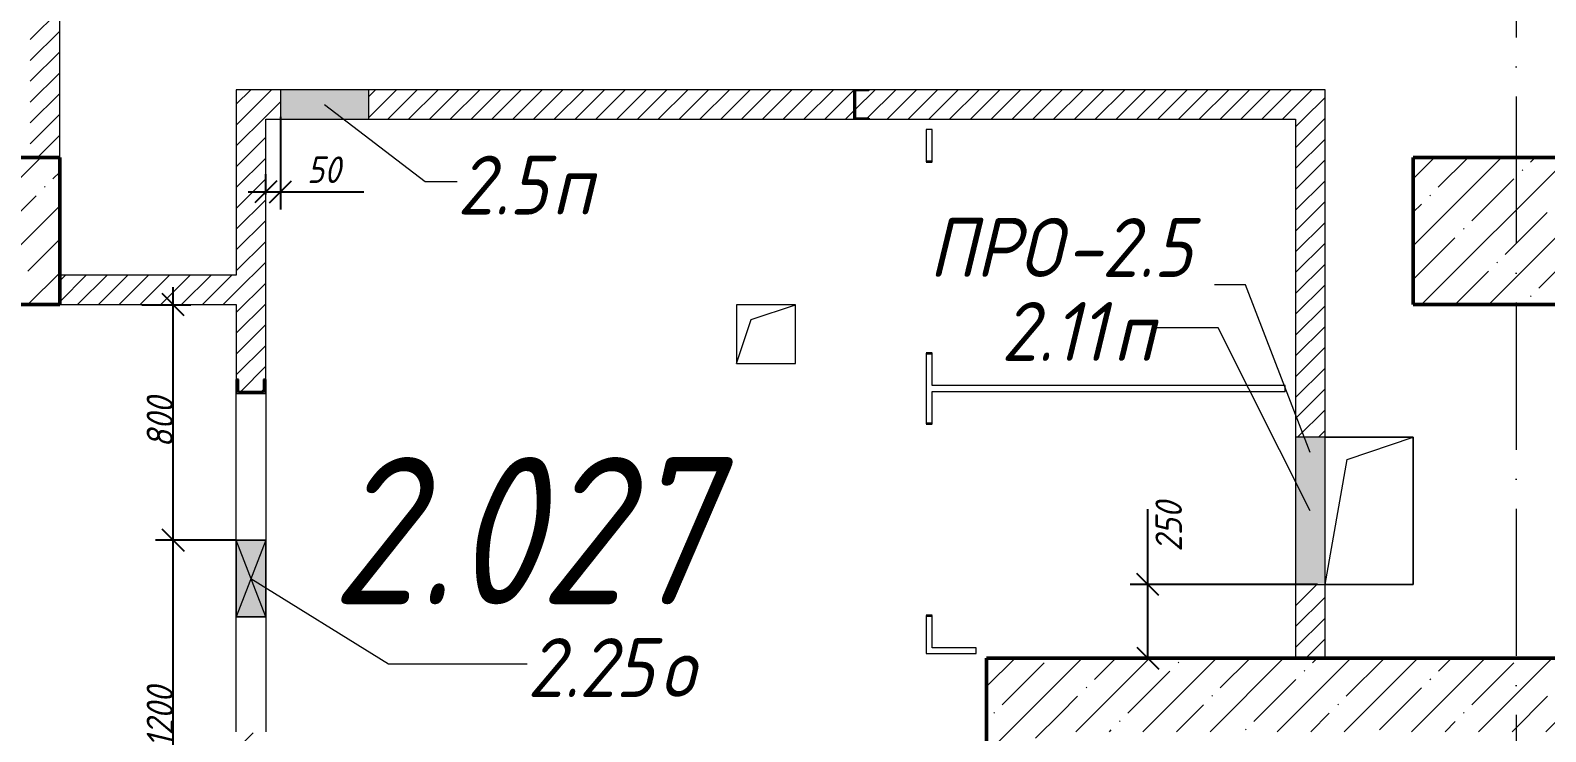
# Model space of a CAD drawing. Header units: millimetres. Extents: x -401725 to 250493, y 305116 to 802890.
# Drawn here: x 62441 to 67591, y 379836 to 382217 of the extents above; entities that cross this region are included whole.
import ezdxf

# ---------------------------------------------------------------- set-up
doc = ezdxf.new("R2010")
doc.units = ezdxf.units.MM
doc.linetypes.add('50_200_ШТРИХ_1Т_ш5_п1_п1_', pattern=[700, 500, -100, 0, -100])
for name, color, linetype, lineweight in [('A-____-____-DIMS', 7, 'Continuous', 9), ('A-DETL-GENF-OTLN', 7, 'Continuous', 9), ('A-DOOR-OPNG-MCUT', 7, 'Continuous', 35), ('A-FLOR-____-OTLN', 7, 'Continuous', 9), ('A-GENM-____-IDEN', 7, 'Continuous', 9), ('A-GENM-____-MCUT', 7, 'Continuous', 25), ('A-GENM-____-OTLN', 7, 'Continuous', 9), ('A-GENM-____-OTLN-1', 7, 'Continuous', 25), ('A-GLAZ-____-IDEN', 7, 'Continuous', 9), ('A-GLAZ-____-OTLN', 7, 'Continuous', 9), ('A-WALL-____-MCUT-2', 7, 'Continuous', 50), ('A-WALL-____-PATT-1', 7, 'Continuous', 9), ('A-WALL-FNSH-MCUT-1', 7, 'Continuous', 9), ('I-WALL-____-OTLN', 7, 'Continuous', 9), ('S-COLS-____-MCUT', 7, 'Continuous', 50), ('S-COLS-____-OTLN', 7, 'Continuous', 9), ('S-GRID-____-OTLN-1', 7, '50_200_ШТРИХ_1Т_ш5_п1_п1_', 9), ('Марки помещений', 7, 'Continuous', 9)]:
    doc.layers.add(name, color=color, linetype=linetype, lineweight=lineweight)
doc.layers.add('A-DOOR-____-OTLN-1', color=7, linetype='Continuous', lineweight=9, true_color=0xffffff)
doc.styles.add('ISOCPEUR_I_11', font='isocpeui.ttf', dxfattribs={"width": 0.9, "height": 200})
doc.styles.add('ISOCPEUR_I_2', font='isocpeui.ttf', dxfattribs={"width": 0.85, "height": 2.3})
doc.styles.add('ISOCPEUR_I_7', font='isocpeui.ttf', dxfattribs={"width": 0.9, "height": 90})
doc.dimstyles.new('ISO-1_8_0_9К_СРЕДНИЙ_Кладочные_1', dxfattribs={"dimscale": 304.8, "dimtxt": 89.638306, "dimasz": 0.246063, "dimexe": 0.19685, "dimexo": 0, "dimgap": 0, "dimtad": 1, "dimdec": 3, "dimrnd": 0.001, "dimdsep": 46, "dimtxsty": 'ISOCPEUR_I_7', "dimblk1": 'OBLIQUE', "dimblk2": 'OBLIQUE', "dimsah": 1, "dimcen": 0.09, "dimdle": 0.19685, "dimazin": 0, "dimtfac": 1, "dimtdec": 4, "dimtix": 1, "dimtmove": 0, "dimatfit": 3, "dimfxl": 1, "dimtvp": 1, "dimtolj": 1, "dimtzin": 0, "dimarcsym": 2})
doc.dimstyles.new('ISO-1_8_0_9К_СРЕДНИЙ_Кладочные_2', dxfattribs={"dimscale": 304.8, "dimtxt": 89.638306, "dimasz": 0.246063, "dimexe": 0.19685, "dimexo": 0, "dimgap": 0, "dimtad": 1, "dimdec": 3, "dimrnd": 0.001, "dimdsep": 46, "dimtxsty": 'ISOCPEUR_I_7', "dimblk1": 'OBLIQUE', "dimblk2": 'OBLIQUE', "dimsah": 1, "dimcen": 0.09, "dimdle": 0.19685, "dimazin": 0, "dimtfac": 1, "dimtdec": 4, "dimtix": 1, "dimtmove": 1, "dimatfit": 3, "dimfxl": 1, "dimtvp": 1, "dimtolj": 1, "dimtzin": 0, "dimarcsym": 2})
pattern_1 = [(45, (-15659.08, 321904.697), (-35.35534, 35.35534), [])]
pattern_2 = [(45, (-15659.08, 321904.7), (-114.04925, 114.04925), []), (45, (-15545.03, 321904.7), (-114.04925, 114.04925), [201.612, -40.322, 3.353, -36.97])]

# ---------------------------------------------------------------- blocks, each defined once
blk = doc.blocks.new('DOR_ДУ_распашная__1Ст_Прямоугольная_ШЕР - Вн_650х2100h_Кабинки С_у-17949503-АР1_План отверстий 2 этажа в осях 1-64_Ю-ЯЯ')
at = {"layer": 'A-DOOR-OPNG-MCUT'}
for p, q in [((-325, 10), (-325, -10)), ((325, -10), (325, 10))]:
    blk.add_line(p, q, dxfattribs=at)
blk = doc.blocks.new('BSC_Колонна _Прямоугольная - 500х700-V126-АР1_План отверстий 2 этажа в осях 1-64_Ю-ЯЯ')
at = {"layer": 'S-COLS-____-OTLN'}
h = blk.add_hatch(dxfattribs=at)
h.set_pattern_fill('FP_139', color=256, style=0, pattern_type=2)
h.set_pattern_definition([(315, (-59631.04, 77850), (114.04925, 114.04925), []), (315, (-59631.04, 77735.95), (114.04925, 114.04925), [201.613, -40.323, 3.353, -36.97])])
h.paths.add_polyline_path([(-250, 350), (-250, -350), (250, -350), (250, 350)], flags=0)
at = {"layer": 'S-COLS-____-MCUT'}
for p, q in [((250, 350), (-250, 350)), ((-250, 350), (-250, -350)), ((250, -350), (250, 350)), ((-250, -350), (250, -350))]:
    blk.add_line(p, q, dxfattribs=at)
blk = doc.blocks.new('BSC_Колонна _Прямоугольная - 500х700-V127-АР1_План отверстий 2 этажа в осях 1-64_Ю-ЯЯ')
at = {"layer": 'S-COLS-____-OTLN'}
h = blk.add_hatch(dxfattribs=at)
h.set_pattern_fill('FP_140', color=256, style=0, pattern_type=2)
h.set_pattern_definition([(315, (-59631.04, 83150), (114.04925, 114.04925), []), (315, (-59631.04, 83035.95), (114.04925, 114.04925), [201.613, -40.323, 3.353, -36.97])])
h.paths.add_polyline_path([(-250, 350), (-250, -350), (250, -350), (250, 350)], flags=0)
at = {"layer": 'S-COLS-____-MCUT'}
for p, q in [((250, 350), (-250, 350)), ((-250, 350), (-250, -350)), ((250, -350), (250, 350)), ((-250, -350), (250, -350))]:
    blk.add_line(p, q, dxfattribs=at)
blk = doc.blocks.new('154_Стойка_СКБ_Швеллер - СМ-2180_100-28278414-АР1_План отверстий 2 этажа в осях 1-64_Ю-ЯЯ')
at = {"layer": 'A-GENM-____-MCUT'}
for p, q in [((171, 50), (125, 50)), ((125, 50), (125, -50)), ((129.5, 42.4), (171, 42.4)), ((129.5, -42.4), (129.5, 42.4)), ((171, 42.4), (171, 50)), ((125, -50), (171, -50)), ((171, -42.4), (129.5, -42.4)), ((171, -50), (171, -42.4))]:
    blk.add_line(p, q, dxfattribs=at)
blk = doc.blocks.new('154_Фахверк_СКБ_Швеллер - Тип_100_3960-28333271-АР1_План отверстий 2 этажа в осях 1-64_Ю-ЯЯ')
at = {"layer": 'A-GENM-____-MCUT'}
for p, q in [((125, 50), (175, 50)), ((125, -50), (125, 50)), ((128, 47), (128, -47)), ((175, 47), (128, 47)), ((175, 50), (175, 47)), ((175, -50), (125, -50)), ((128, -47), (175, -47)), ((175, -47), (175, -50))]:
    blk.add_line(p, q, dxfattribs=at)
blk = doc.blocks.new('AR_Отверстие Ниша - Лючок-32401897-АР1_План отверстий 2 этажа в осях 1-64_Ю-ЯЯ')
at = {"layer": 'A-GLAZ-____-OTLN'}
blk.add_hatch(color=256, dxfattribs=at).paths.add_polyline_path([(250, -50), (250, 50), (-250, 50), (-250, -50), (-158, -50)], flags=0)
for p, q in [((250, 50), (-250, 50)), ((-250, 50), (-250, -50)), ((250, -50), (250, 50)), ((-250, -50), (250, -50))]:
    blk.add_line(p, q, dxfattribs=at)
blk = doc.blocks.new('AR_Отверстие Ниша - Лючок-32401924-АР1_План отверстий 2 этажа в осях 1-64_Ю-ЯЯ')
at = {"layer": 'A-GLAZ-____-OTLN'}
blk.add_hatch(color=256, dxfattribs=at).paths.add_polyline_path([(150, -50), (150, 50), (-150, 50), (-150, -50)], flags=0)
for p, q in [((150, 50), (-150, 50)), ((-150, 50), (-150, -50)), ((150, -50), (150, 50)), ((-150, -50), (150, -50))]:
    blk.add_line(p, q, dxfattribs=at)
blk = doc.blocks.new('AR_Отверстие прямоугольное _в плите_ - AR_Отверстие прямоугольное _в плите_-30459333-АР1_План отверстий 2 этажа в осях 1-64_Ю-ЯЯ')
at = {"layer": 'A-GENM-____-OTLN'}
for p, q in [((150, 250), (-150, 250)), ((-75, 175), (150, 250)), ((150, -250), (150, 250)), ((-150, -250), (-75, 175)), ((-150, -250), (150, -250))]:
    blk.add_line(p, q, dxfattribs=at)
blk = doc.blocks.new('AR_Отверстие прямоугольное _в плите_ - AR_Отверстие прямоугольное _в плите_-30459207-АР1_План отверстий 2 этажа в осях 1-64_Ю-ЯЯ')
at = {"layer": 'A-GENM-____-OTLN'}
for p, q in [((100, 100), (-100, 100)), ((-100, 100), (-100, -100)), ((-50, 50), (100, 100)), ((100, -100), (100, 100)), ((-100, -100), (-50, 50)), ((-100, -100), (100, -100))]:
    blk.add_line(p, q, dxfattribs=at)
blk = doc.blocks.new('AR_Отверстие прямоугольное _в стене__БезПР - AR_Отверстие прямоугольное _в стене__БезПР-36789349-АР1_План отверстий 2 этажа в осях 1-64_Ю-ЯЯ')
at = {"layer": 'A-GLAZ-____-OTLN'}
blk.add_hatch(color=256, dxfattribs=at).paths.add_polyline_path([(130, 50), (-130, 50), (-130, -50), (130, -50)], flags=0)
at = {"layer": 'A-DETL-GENF-OTLN'}
for p, q in [((-130, -50), (-130, 50)), ((-130, 50), (130, 50)), ((130, 50), (-130, -50)), ((-130, 50), (130, -50)), ((130, 50), (-130, 50)), ((-130, 50), (-130, -50)), ((130, 50), (130, -50)), ((130, -50), (130, 50)), ((130, -50), (-130, -50)), ((-130, -50), (130, -50))]:
    blk.add_line(p, q, dxfattribs=at)
at = {"layer": 'A-GLAZ-____-OTLN'}
blk.add_line((130, 50), (-130, 50), dxfattribs=at)
blk = doc.blocks.new('_Oblique')
at = {"color": 0, "linetype": 'ByBlock', "lineweight": -2}
blk.add_line((-0.5, -0.5), (0.5, 0.5), dxfattribs=at)
blk = doc.blocks.new('*D9005')
at = {"layer": 'A-____-____-DIMS', "color": 0, "lineweight": -2, "transparency": 16777216}
for p, q in [((66238.7, 380335.7), (66238.7, 380591.5)), ((66238.7, 380085.7), (66238.7, 380395.7)), ((66815.6, 380335.7), (66178.7, 380335.7)), ((66546, 380085.7), (66178.7, 380085.7))]:
    blk.add_line(p, q, dxfattribs=at)
at = {"layer": 'Defpoints', "color": 0, "transparency": 16777216}
for p in [(66815.6, 380335.7), (66238.7, 380085.7), (66546, 380085.7)]:
    blk.add_point(p, dxfattribs=at)
at = {"layer": 'A-____-____-DIMS', "color": 0, "lineweight": -2, "transparency": 16777216, "xscale": 75, "yscale": 75, "zscale": 75}
for p, rotation in [((66238.7, 380335.7), 90), ((66238.7, 380085.7), 270)]:
    blk.add_blockref('_Oblique', p, dxfattribs=dict(at, rotation=rotation))
at = {"layer": 'A-____-____-DIMS', "color": 0, "transparency": 16777216, "insert": (66264.7, 380446.7), "char_height": 90, "width": 409.578, "attachment_point": 1, "rotation": 90, "line_spacing_factor": 1.149209, "style": 'ISOCPEUR_I_7'}
blk.add_mtext('\\A1;250', dxfattribs=at)
blk = doc.blocks.new('*D9009')
at = {"layer": 'A-____-____-DIMS', "color": 0, "lineweight": -2, "transparency": 16777216}
for p, q in [((63290.9, 381923), (63290.9, 381609)), ((63240.9, 381659.9), (63240.9, 381729)), ((63180.9, 381669), (63290.9, 381669)), ((63290.9, 381669), (63574.1, 381669))]:
    blk.add_line(p, q, dxfattribs=at)
at = {"layer": 'Defpoints', "color": 0, "transparency": 16777216}
for p in [(63290.9, 381923), (63290.9, 381669), (63240.9, 381659.9)]:
    blk.add_point(p, dxfattribs=at)
at = {"layer": 'A-____-____-DIMS', "color": 0, "lineweight": -2, "transparency": 16777216, "xscale": 75, "yscale": 75, "zscale": 75, "rotation": 180}
blk.add_blockref('_Oblique', (63240.9, 381669), dxfattribs=at)
at = {"layer": 'A-____-____-DIMS', "color": 0, "lineweight": -2, "transparency": 16777216, "xscale": 75, "yscale": 75, "zscale": 75}
blk.add_blockref('_Oblique', (63290.9, 381669), dxfattribs=at)
at = {"layer": 'A-____-____-DIMS', "color": 0, "transparency": 16777216, "insert": (63380.9, 381789), "char_height": 90, "width": 273.052, "attachment_point": 1, "line_spacing_factor": 1.149209, "style": 'ISOCPEUR_I_7'}
blk.add_mtext('\\A1;50', dxfattribs=at)
blk = doc.blocks.new('*D8893')
at = {"layer": 'A-____-____-DIMS', "color": 0, "lineweight": -2, "transparency": 16777216}
for p, q in [((62926.3, 379225.7), (62926.3, 380545.7)), ((63140.9, 380485.7), (62866.3, 380485.7)), ((63140.9, 379285.7), (62866.3, 379285.7))]:
    blk.add_line(p, q, dxfattribs=at)
at = {"layer": 'Defpoints', "color": 0, "transparency": 16777216}
for p in [(62926.3, 380485.7), (63140.9, 380485.7), (63140.9, 379285.7)]:
    blk.add_point(p, dxfattribs=at)
at = {"layer": 'A-____-____-DIMS', "color": 0, "lineweight": -2, "transparency": 16777216, "xscale": 75, "yscale": 75, "zscale": 75}
for p, rotation in [((62926.3, 380485.7), 90), ((62926.3, 379285.7), 270)]:
    blk.add_blockref('_Oblique', p, dxfattribs=dict(at, rotation=rotation))
at = {"layer": 'A-____-____-DIMS', "color": 0, "transparency": 16777216, "insert": (62881.3, 379885.7), "char_height": 90, "width": 504.733, "attachment_point": 5, "rotation": 90, "style": 'ISOCPEUR_I_7'}
blk.add_mtext('\\A1;1200', dxfattribs=at)
blk = doc.blocks.new('*D8894')
at = {"layer": 'A-____-____-DIMS', "color": 0, "lineweight": -2, "transparency": 16777216}
for p, q in [((62926.3, 380425.7), (62926.3, 381345.7)), ((62820.3, 381285.7), (62986.3, 381285.7)), ((63140.9, 380485.7), (62866.3, 380485.7))]:
    blk.add_line(p, q, dxfattribs=at)
at = {"layer": 'Defpoints', "color": 0, "transparency": 16777216}
for p in [(62820.3, 381285.7), (62926.3, 381285.7), (63140.9, 380485.7)]:
    blk.add_point(p, dxfattribs=at)
at = {"layer": 'A-____-____-DIMS', "color": 0, "lineweight": -2, "transparency": 16777216, "xscale": 75, "yscale": 75, "zscale": 75}
for p, rotation in [((62926.3, 381285.7), 90), ((62926.3, 380485.7), 270)]:
    blk.add_blockref('_Oblique', p, dxfattribs=dict(at, rotation=rotation))
at = {"layer": 'A-____-____-DIMS', "color": 0, "transparency": 16777216, "insert": (62881.3, 380885.7), "char_height": 90, "width": 409.578, "attachment_point": 5, "rotation": 90, "style": 'ISOCPEUR_I_7'}
blk.add_mtext('\\A1;800', dxfattribs=at)

msp = doc.modelspace()

# ---------------------------------------------------------------- hatches: boundary and pattern name
at = {"layer": 'A-WALL-____-PATT-1'}
h = msp.add_hatch(dxfattribs=at)
h.set_pattern_fill('FP_5', color=256, style=0, pattern_type=2)
h.set_pattern_definition(pattern_1)
h.paths.add_polyline_path([(62540.9187, 381785.7392), (62540.9187, 383589.7392), (62533.3187, 383589.7392), (62533.3187, 383631.2392), (62448.5187, 383631.2392), (62448.5187, 383589.7392), (62440.9187, 383589.7392), (62440.9187, 381785.7392)], flags=0)
h = msp.add_hatch(dxfattribs=at)
h.set_pattern_fill('FP_5', color=256, style=0, pattern_type=2)
h.set_pattern_definition(pattern_1)
h.paths.add_polyline_path([(63240.9187, 377285.7392), (63240.9187, 378835.7392), (63140.9187, 378835.7392), (63140.9187, 377285.7392)], flags=0)
h.paths.add_polyline_path([(63148.5187, 379285.7392), (63240.9187, 379285.7392), (63240.9187, 379789.7392), (63233.3187, 379789.7392), (63233.3187, 379831.2392), (63148.5187, 379831.2392), (63148.5187, 379789.7392), (63140.9187, 379789.7392), (63140.9187, 379285.7392)], flags=0)
h.paths.add_polyline_path([(63148.5187, 380990.2392), (63233.3187, 380990.2392), (63233.3187, 381031.7392), (63240.9187, 381031.7392), (63240.9187, 382015.7392), (63140.9187, 382015.7392), (63140.9187, 381031.7392), (63148.5187, 381031.7392)], flags=0)
h = msp.add_hatch(dxfattribs=at)
h.set_pattern_fill('FP_5', color=256, style=0, pattern_type=2)
h.set_pattern_definition(pattern_1)
h.paths.add_polyline_path([(66840.9187, 381915.7392), (66840.9187, 382015.7392), (65290.9187, 382015.7392), (65290.9187, 382012.7392), (65243.9187, 382012.7392), (65243.9187, 381918.7392), (65290.9187, 381918.7392), (65290.9187, 381915.7392), (66740.9187, 381915.7392)], flags=0)
h.paths.add_polyline_path([(65240.9187, 381915.7392), (65240.9187, 382015.7392), (63590.9187, 382015.7392), (63590.9187, 381915.7392), (63863.2676, 381915.7392)], flags=0)
h.paths.add_polyline_path([(63290.9187, 381915.7392), (63290.9187, 382015.7392), (63240.9187, 382015.7392), (63240.9187, 381915.7392)], flags=0)
h = msp.add_hatch(dxfattribs=at)
h.set_pattern_fill('FP_5', color=256, style=0, pattern_type=2)
h.set_pattern_definition(pattern_1)
h.paths.add_polyline_path([(66740.9187, 380085.7392), (66840.9187, 380085.7392), (66840.9187, 380335.7392), (66740.9187, 380335.7392)], flags=0)
h.paths.add_polyline_path([(66740.9187, 380835.7392), (66840.9187, 380835.7392), (66840.9187, 381915.7392), (66740.9187, 381915.7392)], flags=0)
h = msp.add_hatch(dxfattribs=at)
h.set_pattern_fill('FP_5', color=256, style=0, pattern_type=2)
h.set_pattern_definition(pattern_1)
h.paths.add_polyline_path([(63140.9187, 381285.7392), (63140.9187, 381385.7392), (62540.9187, 381385.7392), (62540.9187, 381285.7392)], flags=0)
h = msp.add_hatch(dxfattribs=at)
h.set_pattern_fill('FP_13', color=256, style=0, pattern_type=2)
h.set_pattern_definition(pattern_2)
h.paths.add_polyline_path([(65690.9187, 377335.7392), (65940.9187, 377335.7392), (65940.9187, 380085.7392), (65690.9187, 380085.7392), (65690.9187, 379129.289)], flags=0)
h = msp.add_hatch(dxfattribs=at)
h.set_pattern_fill('FP_13', color=256, style=0, pattern_type=2)
h.set_pattern_definition(pattern_2)
h.paths.add_polyline_path([(67840.9187, 379835.7392), (67840.9187, 380085.7392), (65940.9187, 380085.7392), (65940.9187, 379835.7392), (67398.269, 379835.7392)], flags=0)

# ---------------------------------------------------------------- linework, layer by layer
at = {"layer": 'A-FLOR-____-OTLN'}
for p, q in [((66840.9187, 380835.3917), (67140.9187, 380835.3917)), ((67140.9187, 380835.3917), (67140.9187, 380335.3917)), ((67140.9187, 380335.3917), (66840.9187, 380335.3917))]:
    msp.add_line(p, q, dxfattribs=at)
at = {"layer": 'A-GENM-____-IDEN'}
for p, q in [((66570.9853, 381352.6871), (66465.3418, 381352.6871)), ((66790.9187, 380783.9362), (66570.9853, 381352.6871))]:
    msp.add_line(p, q, dxfattribs=at)
at = {"layer": 'A-GLAZ-____-IDEN'}
for p, q in [((63440.9187, 381965.7392), (63783.1874, 381704.1871)), ((63783.1874, 381704.1871), (63891.889, 381704.1871)), ((66477.5599, 381207.1871), (66264.5881, 381207.1871)), ((66790.9187, 380585.7392), (66477.5599, 381207.1871)), ((63190.9187, 380355.7392), (63658.6152, 380065.8133)), ((63658.6152, 380065.8133), (64129.5883, 380065.8133))]:
    msp.add_line(p, q, dxfattribs=at)
at = {"layer": 'A-WALL-____-MCUT-2'}
for p, q in [((65690.9187, 380085.7392), (65690.9187, 377335.7392)), ((67840.9187, 380085.7392), (65690.9187, 380085.7392))]:
    msp.add_line(p, q, dxfattribs=at)
at = {"layer": 'A-WALL-FNSH-MCUT-1'}
for p, q in [((62540.9187, 381785.7392), (62540.9187, 382285.7392)), ((63140.9187, 382015.7392), (63140.9187, 381385.7392)), ((63290.9187, 382015.7392), (63140.9187, 382015.7392)), ((65240.9187, 382015.7392), (63590.9187, 382015.7392)), ((66840.9187, 382015.7392), (65290.9187, 382015.7392)), ((66840.9187, 380835.7392), (66840.9187, 382015.7392)), ((63240.9187, 381915.7392), (63290.9187, 381915.7392)), ((63240.9187, 381031.7392), (63240.9187, 381915.7392)), ((63590.9187, 381915.7392), (65240.9187, 381915.7392)), ((65290.9187, 381915.7392), (66740.9187, 381915.7392)), ((65485.9187, 381880.7392), (65485.9187, 381770.7392)), ((65505.9187, 381880.7392), (65485.9187, 381880.7392)), ((65505.9187, 381770.7392), (65505.9187, 381880.7392)), ((66740.9187, 381915.7392), (66740.9187, 380835.7392)), ((63140.9187, 381385.7392), (62540.9187, 381385.7392)), ((62540.9187, 381285.7392), (63140.9187, 381285.7392)), ((63140.9187, 381285.7392), (63140.9187, 381031.7392)), ((65485.9187, 381120.7392), (65485.9187, 380880.7392)), ((65505.9187, 381010.7392), (65505.9187, 381120.7392)), ((66705.9187, 381010.7392), (65505.9187, 381010.7392)), ((66705.9187, 380990.7392), (66705.9187, 381010.7392)), ((65505.9187, 380880.7392), (65505.9187, 380990.7392)), ((65505.9187, 380990.7392), (66705.9187, 380990.7392)), ((66740.9187, 380335.7392), (66740.9187, 380085.7392)), ((66840.9187, 380085.7392), (66840.9187, 380335.7392)), ((65485.9187, 380230.7392), (65485.9187, 380100.7392)), ((65505.9187, 380120.7392), (65505.9187, 380230.7392)), ((65485.9187, 380100.7392), (65655.9187, 380100.7392)), ((65655.9187, 380120.7392), (65505.9187, 380120.7392)), ((65655.9187, 380100.7392), (65655.9187, 380120.7392))]:
    msp.add_line(p, q, dxfattribs=at)
at = {"layer": 'I-WALL-____-OTLN'}
for p, q in [((63140.9187, 380485.7392), (63140.9187, 380985.7392)), ((63240.9187, 380985.7392), (63240.9187, 380485.7392)), ((63140.9187, 379835.7392), (63140.9187, 380225.7392)), ((63240.9187, 380225.7392), (63240.9187, 379835.7392))]:
    msp.add_line(p, q, dxfattribs=at)
at = {"layer": 'S-GRID-____-OTLN-1'}
msp.add_line((67490.9187, 412797.5486), (67490.9187, 361885.7392), dxfattribs=at)

# ---------------------------------------------------------------- block references
at = {"layer": 'A-DOOR-____-OTLN-1', "rotation": 89.99999999999966}
for p in [(65495.9187, 381445.7392), (65495.9187, 380555.7392)]:
    msp.add_blockref('DOR_ДУ_распашная__1Ст_Прямоугольная_ШЕР - Вн_650х2100h_Кабинки С_у-17949503-АР1_План отверстий 2 этажа в осях 1-64_Ю-ЯЯ', p, dxfattribs=at)
at = {"layer": 'A-GENM-____-OTLN'}
for name, p in [('AR_Отверстие прямоугольное _в плите_ - AR_Отверстие прямоугольное _в плите_-30459207-АР1_План отверстий 2 этажа в осях 1-64_Ю-ЯЯ', (64940.9187, 381185.3917)), ('AR_Отверстие прямоугольное _в плите_ - AR_Отверстие прямоугольное _в плите_-30459333-АР1_План отверстий 2 этажа в осях 1-64_Ю-ЯЯ', (66990.9187, 380585.3917))]:
    msp.add_blockref(name, p, dxfattribs=at)
at = {"layer": 'A-GENM-____-OTLN-1'}
msp.add_blockref('154_Фахверк_СКБ_Швеллер - Тип_100_3960-28333271-АР1_План отверстий 2 этажа в осях 1-64_Ю-ЯЯ', (65115.9187, 381965.7392), dxfattribs=at)
at = {"layer": 'A-GENM-____-OTLN-1', "rotation": 89.99999999999987}
msp.add_blockref('154_Стойка_СКБ_Швеллер - СМ-2180_100-28278414-АР1_План отверстий 2 этажа в осях 1-64_Ю-ЯЯ', (63190.9187, 380860.7392), dxfattribs=at)
at = {"layer": 'A-GLAZ-____-OTLN'}
msp.add_blockref('AR_Отверстие Ниша - Лючок-32401924-АР1_План отверстий 2 этажа в осях 1-64_Ю-ЯЯ', (63440.9187, 381965.7392), dxfattribs=at)
for name, p, rotation in [('AR_Отверстие Ниша - Лючок-32401897-АР1_План отверстий 2 этажа в осях 1-64_Ю-ЯЯ', (66790.9187, 380585.7392), 270.0000000000001), ('AR_Отверстие прямоугольное _в стене__БезПР - AR_Отверстие прямоугольное _в стене__БезПР-36789349-АР1_План отверстий 2 этажа в осях 1-64_Ю-ЯЯ', (63190.9187, 380355.7392), 269.9999999999999)]:
    msp.add_blockref(name, p, dxfattribs=dict(at, rotation=rotation))
at = {"layer": 'S-COLS-____-OTLN', "rotation": 89.9999999999999}
for name, p in [('BSC_Колонна _Прямоугольная - 500х700-V126-АР1_План отверстий 2 этажа в осях 1-64_Ю-ЯЯ', (62190.9187, 381535.7392)), ('BSC_Колонна _Прямоугольная - 500х700-V127-АР1_План отверстий 2 этажа в осях 1-64_Ю-ЯЯ', (67490.9187, 381535.7392))]:
    msp.add_blockref(name, p, dxfattribs=at)

# ---------------------------------------------------------------- texts
at = {"layer": 'A-GENM-____-IDEN', "char_height": 200, "attachment_point": 1, "style": 'ISOCPEUR_I_11'}
for s, insert, width in [('ПРО', (65494.9351, 381579.8032), 562.784625), ('-2.5', (65959.2789, 381579.8032), 548.35425)]:
    msp.add_mtext(s, dxfattribs=dict(at, insert=insert, width=width))
at = {"layer": 'A-GLAZ-____-IDEN', "char_height": 200, "attachment_point": 1, "style": 'ISOCPEUR_I_11'}
for s, insert, width in [('2.5', (63891.889, 381791.8017), 389.620125), ('\\fISOCPEUR|b0|i1|c204|p34|;\\W.9;п', (64213.3577, 381791.8017), 158.734125), ('2.11', (65740.2295, 381294.8017), 461.772), ('\\fISOCPEUR|b0|i1|c204|p34|;\\W.9;п', (66121.2295, 381294.8017), 158.734125), ('2.25', (64129.5883, 380153.4279), 548.35425), ('\\fISOCPEUR|b0|i1|c204|p34|;\\W.9;о', (64582.0258, 380153.4279), 158.734125)]:
    msp.add_mtext(s, dxfattribs=dict(at, insert=insert, width=width))
at = {"layer": 'Марки помещений', "insert": (63463.1124, 380768.3458), "char_height": 500, "width": 785.65375, "attachment_point": 1, "style": 'ISOCPEUR_I_2'}
msp.add_mtext('2.027', dxfattribs=at)

# ---------------------------------------------------------------- dimensions: what is measured, and where the dimension line sits
at = {"layer": 'A-____-____-DIMS'}
dim = msp.add_linear_dim(base=(63290.9187, 381668.9814), p1=(63240.9187, 381659.8854), p2=(63290.9187, 381923.043), dimstyle='ISO-1_8_0_9К_СРЕДНИЙ_Кладочные_1', override={"dimpost": '<>', "dimfxl": 267.865508}, dxfattribs=at)
dim.commit()
dim.dimension.update_dxf_attribs({"geometry": '*D9009', "text_midpoint": (63517.4544, 381668.9814), "dimtype": 160})
for base, p1, p2, override, picture, middle in [((62926.3202, 381285.7392), (63140.9187, 380485.7392), (62820.2542, 381285.7392), {"dimpost": '<>', "dimfxl": 861.873388}, '*D8894', (62881.3202, 380885.7392)), ((62926.3202, 380485.7392), (63140.9187, 379285.7392), (63140.9187, 380485.7392), {"dimpost": '<>', "dimfxl": 1200}, '*D8893', (62881.3202, 379885.7392))]:
    dim = msp.add_linear_dim(base=base, p1=p1, p2=p2, angle=90, dimstyle='ISO-1_8_0_9К_СРЕДНИЙ_Кладочные_2', override=override, dxfattribs=at)
    dim.commit()
    dim.dimension.update_dxf_attribs({"geometry": picture, "text_midpoint": middle})
dim = msp.add_linear_dim(base=(66238.701, 380085.7392), p1=(66815.5515, 380335.7392), p2=(66545.9608, 380085.7392), angle=90, dimstyle='ISO-1_8_0_9К_СРЕДНИЙ_Кладочные_1', override={"dimpost": '<>', "dimfxl": 367.667136}, dxfattribs=at)
dim.commit()
dim.dimension.update_dxf_attribs({"geometry": '*D9005', "text_midpoint": (66324.7328, 380591.4811), "dimtype": 160, "text_rotation": 90})

doc.saveas('drawing.dxf')
